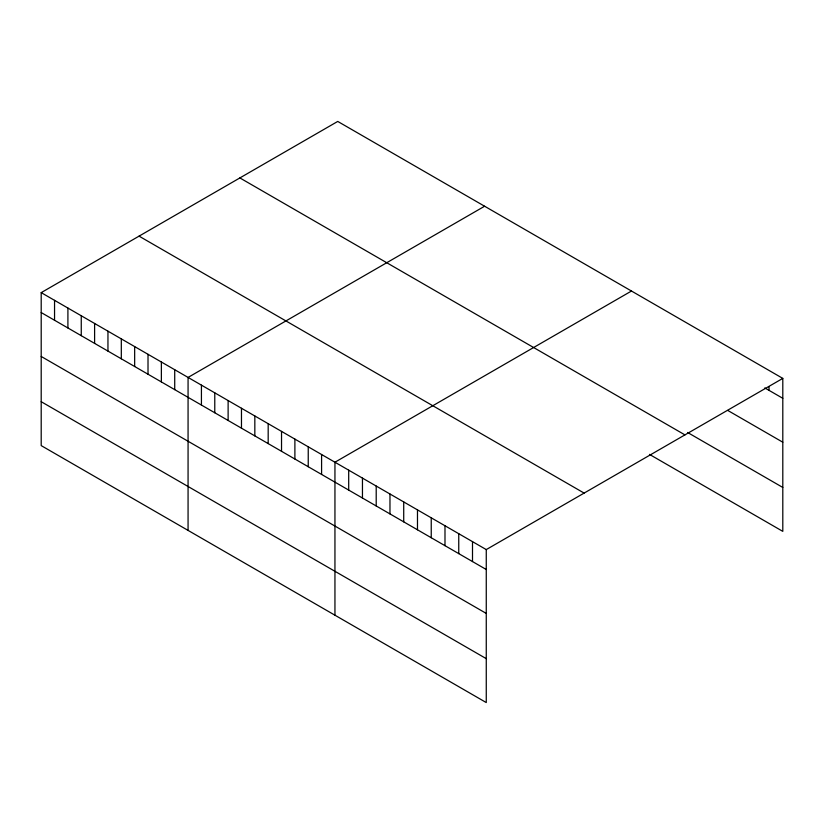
<?xml version="1.0" encoding="UTF-8"?>
<svg xmlns="http://www.w3.org/2000/svg" width="824" height="824" viewBox="0 0 824 824"><rect width="100%" height="100%" fill="white"/><g stroke="black" fill="none" stroke-linecap="round" stroke-linejoin="round"><path stroke-width="1.24" d="M41.2 292.633L486.263 549.587L486.263 702.563L41.2 445.609L41.2 292.633L337.737 121.437L782.8 378.391L782.8 531.367L649.466 454.385M484.605 206.227L188.068 377.433L188.068 530.409M631.483 291.026L334.946 462.223L334.946 615.198M486.263 549.587L782.8 378.391M764.806 387.919L782.8 398.301M727.777 410.445L782.8 442.21M687.566 432.466L782.8 487.447M239.877 177.933L684.94 434.887M139.06 236.138L584.123 493.092M41.2 312.553L486.263 569.508M41.2 356.462L486.263 613.416M41.2 401.7L486.263 658.654M769.039 386.621L769.039 390.36M472.502 541.646L472.502 561.566M458.752 533.705L458.752 553.625M444.991 525.764L444.991 545.684M431.24 517.822L431.24 537.742M417.48 509.881L417.48 529.791M403.719 501.94L403.719 521.85M389.968 493.998L389.968 513.908M376.207 486.057L376.207 505.967M362.457 478.116L362.457 498.026M348.696 470.174L348.696 490.084M321.587 454.518L321.587 474.428M308.238 446.814L308.238 466.724M294.889 439.099L294.889 459.019M281.53 431.395L281.53 451.305M268.181 423.68L268.181 443.6M254.832 415.976L254.832 435.886M241.473 408.271L241.473 428.181M228.124 400.557L228.124 420.477M214.776 392.852L214.776 412.762M201.427 385.138L201.427 405.058M174.719 369.729L174.719 389.639M161.37 362.014L161.37 381.934M148.011 354.31L148.011 374.22M134.662 346.595L134.662 366.515M121.313 338.891L121.313 358.801M107.954 331.176L107.954 351.096M94.605 323.471L94.605 343.381M81.257 315.767L81.257 335.677M67.908 308.052L67.908 327.973M54.549 300.348L54.549 320.258"/></g></svg>
